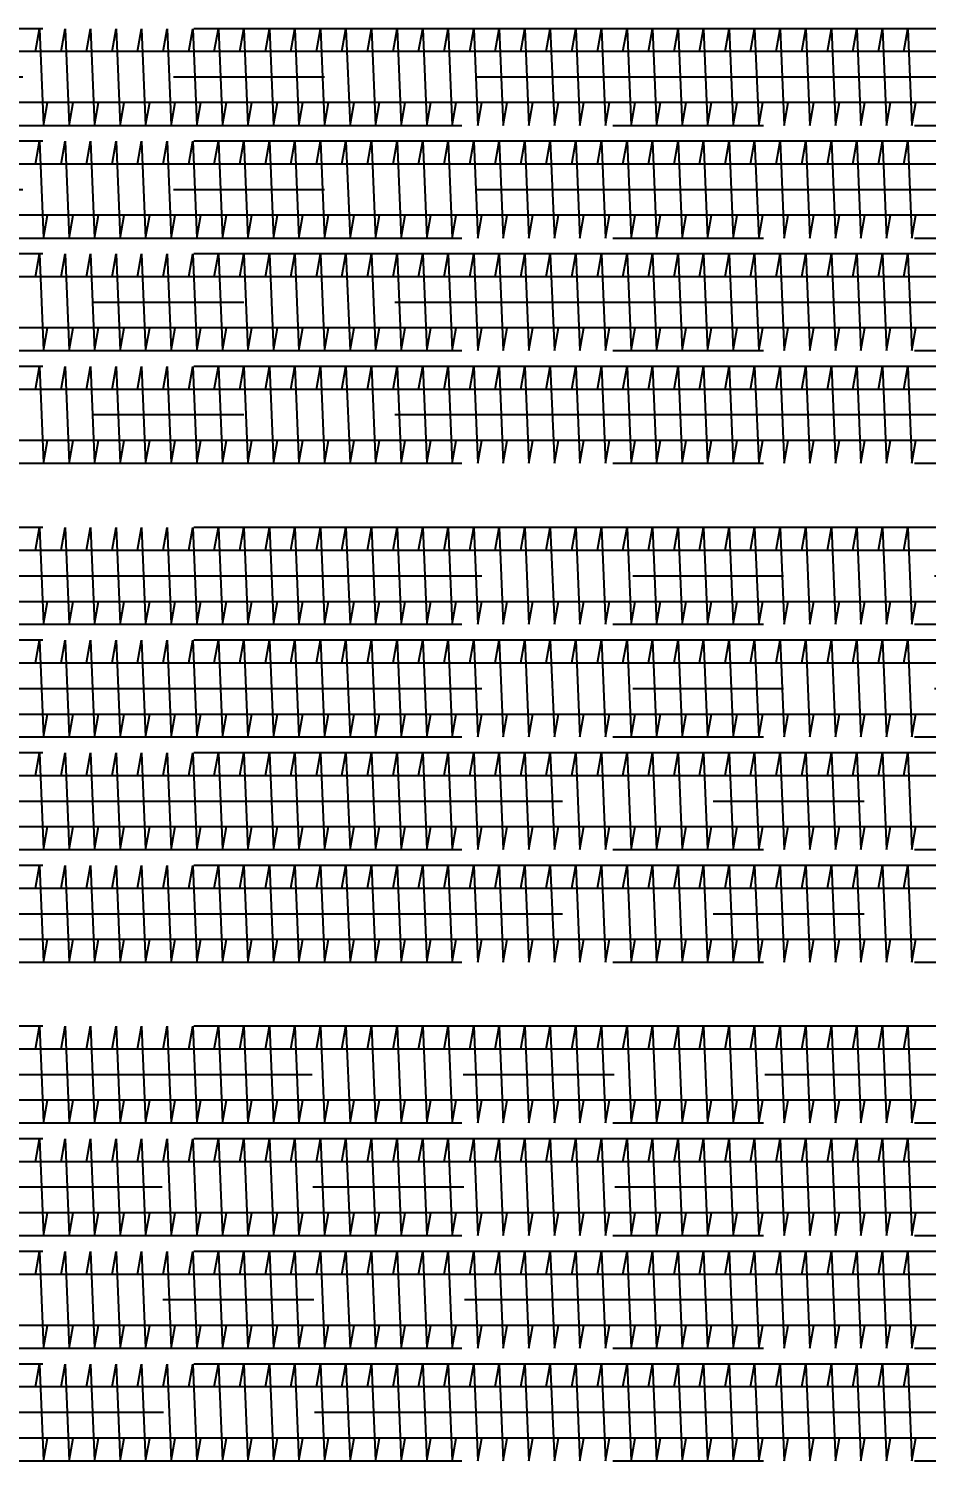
# Model space of a CAD drawing. Extents: x -4179 to 25200, y 0 to 17850.
# Drawn here: x 5913 to 6583, y 13339 to 14411 of the extents above; entities that cross this region are included whole.
import ezdxf

# ---------------------------------------------------------------- set-up
doc = ezdxf.new("R2010")
doc.units = 0
doc.header["$LTSCALE"] = 450
doc.header["$MEASUREMENT"] = 0
doc.linetypes.add('CENTER', pattern=[2, 1.25, -0.25, 0.25, -0.25])
doc.linetypes.add('PHANTOM', pattern=[2.5, 1.25, -0.25, 0.25, -0.25, 0.25, -0.25])
for name, color, linetype in [('CEN', 1, 'CENTER'), ('DIM', 1, 'Continuous'), ('HID1', 8, 'PHANTOM')]:
    doc.layers.add(name, color=color, linetype=linetype)
doc.styles.add('SIMP25', font='romans.shx', dxfattribs={"width": 0.8, "height": 75})
doc.dimstyles.get("Standard").update_dxf_attribs({"dimscale": 500.1, "dimtxt": 75, "dimasz": 0.18, "dimexe": 0.18, "dimexo": 0.0625, "dimgap": 0.075, "dimtad": 1, "dimdec": 0, "dimrnd": 0.5, "dimzin": 0, "dimdsep": 46, "dimtxsty": 'SIMP25', "dimcen": 0.09, "dimadec": 0, "dimazin": 0, "dimtfac": 1, "dimtdec": 0, "dimtmove": 1, "dimatfit": 3, "dimfxl": 1, "dimtolj": 1, "dimtzin": 0, "dimarcsym": 0})

# ---------------------------------------------------------------- blocks, each defined once
blk = doc.blocks.new('*D10')
at = {"layer": 'Defpoints', "color": 0, "transparency": 16777216}
for p in [(2298.8, 13378.9), (11098.8, 13342.9), (2298.8, 11923.9)]:
    blk.add_point(p, dxfattribs=at)
at = {"layer": 'DIM', "color": 0, "lineweight": -2, "transparency": 16777216}
for p, q in [((2298.8, 13347.7), (2298.8, 11833.9)), ((11098.8, 13311.6), (11098.8, 11833.9)), ((11008.8, 11923.9), (2388.8, 11923.9))]:
    blk.add_line(p, q, dxfattribs=at)
at = {"layer": 'DIM', "color": 0, "transparency": 16777216}
for points in [[(2388.8, 11938.9), (2388.8, 11908.9), (2298.8, 11923.9)], [(11008.8, 11938.9), (11008.8, 11908.9), (11098.8, 11923.9)]]:
    blk.add_solid(points, dxfattribs=at)
at = {"layer": 'DIM', "color": 0, "transparency": 16777216, "insert": (6698.8, 12018.6), "char_height": 75, "attachment_point": 5, "style": 'SIMP25'}
blk.add_mtext('\\A1;8800 (FINNED LENGTH)', dxfattribs=at)
blk = doc.blocks.new('*D11')
at = {"layer": 'Defpoints', "color": 0, "transparency": 16777216}
for p in [(2088.8, 13606.9), (11248.8, 13115.4), (2088.8, 11698.9)]:
    blk.add_point(p, dxfattribs=at)
at = {"layer": 'DIM', "color": 0, "lineweight": -2, "transparency": 16777216}
for p, q in [((2088.8, 13575.7), (2088.8, 11608.9)), ((11248.8, 13084.2), (11248.8, 11608.9)), ((11158.8, 11698.9), (2178.8, 11698.9))]:
    blk.add_line(p, q, dxfattribs=at)
at = {"layer": 'DIM', "color": 0, "transparency": 16777216}
for points in [[(2178.8, 11713.9), (2178.8, 11683.9), (2088.8, 11698.9)], [(11158.8, 11713.9), (11158.8, 11683.9), (11248.8, 11698.9)]]:
    blk.add_solid(points, dxfattribs=at)
at = {"layer": 'DIM', "color": 0, "transparency": 16777216, "insert": (6668.8, 11773.9), "char_height": 75, "attachment_point": 5, "style": 'SIMP25'}
blk.add_mtext('\\A1;9160', dxfattribs=at)

msp = doc.modelspace()

# ---------------------------------------------------------------- linework, layer by layer
for p, q in [((11524.8, 13650), (2148.8, 13650)), ((11524.8, 13611.9), (2148.8, 13611.9)), ((11412.8, 13566), (2148.8, 13566)), ((11412.8, 13527.9), (2148.8, 13527.9)), ((11300.8, 13482), (2088.8, 13482)), ((11300.8, 13443.9), (2088.8, 13443.9)), ((11188.8, 13398), (2088.8, 13398)), ((11188.8, 13359.9), (2088.8, 13359.9))]:
    msp.add_line(p, q)
for points in [[(2148.8, 13650, -0.41395), (2107.9, 13690.9, -0.41395), (2148.8, 13731.9), (11308.8, 13731.9, 0.414), (11387.9, 13810.9), (11387.9, 14314.9, 0.414), (11308.8, 14394), (2148.8, 14394)], [(2148.8, 13611.9, -0.414026), (2069.8, 13690.9, -0.414026), (2148.8, 13770), (11308.8, 13770, 0.414), (11349.8, 13810.9), (11349.8, 14314.9, 0.414), (11308.8, 14355.9), (2148.8, 14355.9)], [(2148.8, 13566, -0.414), (2107.9, 13606.9), (2107.9, 13774.9, -0.414), (2148.8, 13815.9), (11308.8, 13815.9, 0.414), (11387.9, 13894.9), (11387.9, 14230.9, 0.414), (11308.8, 14310), (2148.8, 14310)], [(2148.8, 13527.9, -0.414), (2069.8, 13606.9), (2069.8, 13774.9, -0.414), (2148.8, 13854), (11308.8, 13854, 0.414), (11349.8, 13894.9), (11349.8, 14230.9, 0.414), (11308.8, 14271.9), (2148.8, 14271.9)], [(2088.8, 13482, -0.414), (2047.9, 13522.9), (2047.9, 13858.9, -0.414), (2088.8, 13899.9), (11248.8, 13899.9, 0.414), (11327.9, 13978.9), (11327.9, 14146.9, 0.414), (11248.8, 14226), (2088.8, 14226)], [(2088.8, 13443.9, -0.414), (2009.8, 13522.9), (2009.8, 13858.9, -0.414), (2088.8, 13938), (11248.8, 13938, 0.414), (11289.8, 13978.9), (11289.8, 14146.9, 0.414), (11248.8, 14187.9), (2088.8, 14187.9)], [(2088.8, 13398, -0.414), (2047.9, 13438.9), (2047.9, 13942.9, -0.414), (2088.8, 13983.9), (11248.8, 13983.9, 0.414026), (11327.9, 14062.9, 0.414026), (11248.8, 14142), (2088.8, 14142)], [(2088.8, 13359.9, -0.414), (2009.8, 13438.9), (2009.8, 13942.9, -0.414), (2088.8, 14022), (11248.8, 14022, 0.41395), (11289.8, 14062.9, 0.41395), (11248.8, 14103.9), (2088.8, 14103.9)]]:
    msp.add_lwpolyline(points, format="xyb")
at = {"layer": 'CEN'}
for p, q in [((11524.8, 13630.9), (2148.8, 13630.9)), ((11412.8, 13546.9), (2148.8, 13546.9)), ((11300.8, 13462.9), (2088.8, 13462.9)), ((11188.8, 13378.9), (2088.8, 13378.9))]:
    msp.add_line(p, q, dxfattribs=at)
for points in [[(5918.3, 14394), (5921.3, 14411), (5924.3, 14338.9), (5927.3, 14355.9)], [(5937.4, 14394), (5940.4, 14411), (5943.4, 14338.9), (5946.4, 14355.9)], [(5956.4, 14394), (5959.4, 14411), (5962.4, 14338.9), (5965.4, 14355.9)], [(5975.5, 14394), (5978.5, 14411), (5981.5, 14338.9), (5984.5, 14355.9)], [(5994.5, 14394), (5997.5, 14411), (6000.5, 14338.9), (6003.5, 14355.9)], [(6013.6, 14394), (6016.6, 14411), (6019.6, 14338.9), (6022.6, 14355.9)], [(6032.6, 14394), (6035.6, 14411), (6038.6, 14338.9), (6041.6, 14355.9)], [(6051.7, 14394), (6054.7, 14411), (6057.7, 14338.9), (6060.7, 14355.9)], [(6070.7, 14394), (6073.7, 14411), (6076.7, 14338.9), (6079.7, 14355.9)], [(6089.8, 14394), (6092.8, 14411), (6095.8, 14338.9), (6098.8, 14355.9)], [(6108.8, 14394), (6111.8, 14411), (6114.8, 14338.9), (6117.8, 14355.9)], [(6127.9, 14394), (6130.9, 14411), (6133.9, 14338.9), (6136.9, 14355.9)], [(6146.9, 14394), (6149.9, 14411), (6152.9, 14338.9), (6155.9, 14355.9)], [(6166, 14394), (6169, 14411), (6172, 14338.9), (6175, 14355.9)], [(6185, 14394), (6188, 14411), (6191, 14338.9), (6194, 14355.9)], [(6204.1, 14394), (6207.1, 14411), (6210.1, 14338.9), (6213.1, 14355.9)], [(6223.1, 14394), (6226.1, 14411), (6229.1, 14338.9), (6232.1, 14355.9)], [(6242.2, 14394), (6245.2, 14411), (6248.2, 14338.9), (6251.2, 14355.9)], [(6261.2, 14394), (6264.2, 14411), (6267.2, 14338.9), (6270.2, 14355.9)], [(6280.3, 14394), (6283.3, 14411), (6286.3, 14338.9), (6289.3, 14355.9)], [(6299.3, 14394), (6302.3, 14411), (6305.3, 14338.9), (6308.3, 14355.9)], [(6318.4, 14394), (6321.4, 14411), (6324.4, 14338.9), (6327.4, 14355.9)], [(6337.4, 14394), (6340.4, 14411), (6343.4, 14338.9), (6346.4, 14355.9)], [(6356.5, 14394), (6359.5, 14411), (6362.5, 14338.9), (6365.5, 14355.9)], [(6375.5, 14394), (6378.5, 14411), (6381.5, 14338.9), (6384.5, 14355.9)], [(6394.6, 14394), (6397.6, 14411), (6400.6, 14338.9), (6403.6, 14355.9)], [(6413.6, 14394), (6416.6, 14411), (6419.6, 14338.9), (6422.6, 14355.9)], [(6432.7, 14394), (6435.7, 14411), (6438.7, 14338.9), (6441.7, 14355.9)], [(6451.7, 14394), (6454.7, 14411), (6457.7, 14338.9), (6460.7, 14355.9)], [(6470.8, 14394), (6473.8, 14411), (6476.8, 14338.9), (6479.8, 14355.9)], [(6489.8, 14394), (6492.8, 14411), (6495.8, 14338.9), (6498.8, 14355.9)], [(6508.9, 14394), (6511.9, 14411), (6514.9, 14338.9), (6517.9, 14355.9)], [(6527.9, 14394), (6530.9, 14411), (6533.9, 14338.9), (6536.9, 14355.9)], [(6547, 14394), (6550, 14411), (6553, 14338.9), (6556, 14355.9)], [(6566, 14394), (6569, 14411), (6572, 14338.9), (6575, 14355.9)], [(5918.3, 14310), (5921.3, 14327), (5924.3, 14254.9), (5927.3, 14271.9)], [(5937.4, 14310), (5940.4, 14327), (5943.4, 14254.9), (5946.4, 14271.9)], [(5956.4, 14310), (5959.4, 14327), (5962.4, 14254.9), (5965.4, 14271.9)], [(5975.5, 14310), (5978.5, 14327), (5981.5, 14254.9), (5984.5, 14271.9)], [(5994.5, 14310), (5997.5, 14327), (6000.5, 14254.9), (6003.5, 14271.9)], [(6013.6, 14310), (6016.6, 14327), (6019.6, 14254.9), (6022.6, 14271.9)], [(6032.6, 14310), (6035.6, 14327), (6038.6, 14254.9), (6041.6, 14271.9)], [(6051.7, 14310), (6054.7, 14327), (6057.7, 14254.9), (6060.7, 14271.9)], [(6070.7, 14310), (6073.7, 14327), (6076.7, 14254.9), (6079.7, 14271.9)], [(6089.8, 14310), (6092.8, 14327), (6095.8, 14254.9), (6098.8, 14271.9)], [(6108.8, 14310), (6111.8, 14327), (6114.8, 14254.9), (6117.8, 14271.9)], [(6127.9, 14310), (6130.9, 14327), (6133.9, 14254.9), (6136.9, 14271.9)], [(6146.9, 14310), (6149.9, 14327), (6152.9, 14254.9), (6155.9, 14271.9)], [(6166, 14310), (6169, 14327), (6172, 14254.9), (6175, 14271.9)], [(6185, 14310), (6188, 14327), (6191, 14254.9), (6194, 14271.9)], [(6204.1, 14310), (6207.1, 14327), (6210.1, 14254.9), (6213.1, 14271.9)], [(6223.1, 14310), (6226.1, 14327), (6229.1, 14254.9), (6232.1, 14271.9)], [(6242.2, 14310), (6245.2, 14327), (6248.2, 14254.9), (6251.2, 14271.9)], [(6261.2, 14310), (6264.2, 14327), (6267.2, 14254.9), (6270.2, 14271.9)], [(6280.3, 14310), (6283.3, 14327), (6286.3, 14254.9), (6289.3, 14271.9)], [(6299.3, 14310), (6302.3, 14327), (6305.3, 14254.9), (6308.3, 14271.9)], [(6318.4, 14310), (6321.4, 14327), (6324.4, 14254.9), (6327.4, 14271.9)], [(6337.4, 14310), (6340.4, 14327), (6343.4, 14254.9), (6346.4, 14271.9)], [(6356.5, 14310), (6359.5, 14327), (6362.5, 14254.9), (6365.5, 14271.9)], [(6375.5, 14310), (6378.5, 14327), (6381.5, 14254.9), (6384.5, 14271.9)], [(6394.6, 14310), (6397.6, 14327), (6400.6, 14254.9), (6403.6, 14271.9)], [(6413.6, 14310), (6416.6, 14327), (6419.6, 14254.9), (6422.6, 14271.9)], [(6432.7, 14310), (6435.7, 14327), (6438.7, 14254.9), (6441.7, 14271.9)], [(6451.7, 14310), (6454.7, 14327), (6457.7, 14254.9), (6460.7, 14271.9)], [(6470.8, 14310), (6473.8, 14327), (6476.8, 14254.9), (6479.8, 14271.9)], [(6489.8, 14310), (6492.8, 14327), (6495.8, 14254.9), (6498.8, 14271.9)], [(6508.9, 14310), (6511.9, 14327), (6514.9, 14254.9), (6517.9, 14271.9)], [(6527.9, 14310), (6530.9, 14327), (6533.9, 14254.9), (6536.9, 14271.9)], [(6547, 14310), (6550, 14327), (6553, 14254.9), (6556, 14271.9)], [(6566, 14310), (6569, 14327), (6572, 14254.9), (6575, 14271.9)], [(5918.3, 14226), (5921.3, 14243), (5924.3, 14170.9), (5927.3, 14187.9)], [(5937.4, 14226), (5940.4, 14243), (5943.4, 14170.9), (5946.4, 14187.9)], [(5956.4, 14226), (5959.4, 14243), (5962.4, 14170.9), (5965.4, 14187.9)], [(5975.5, 14226), (5978.5, 14243), (5981.5, 14170.9), (5984.5, 14187.9)], [(5994.5, 14226), (5997.5, 14243), (6000.5, 14170.9), (6003.5, 14187.9)], [(6013.6, 14226), (6016.6, 14243), (6019.6, 14170.9), (6022.6, 14187.9)], [(6032.6, 14226), (6035.6, 14243), (6038.6, 14170.9), (6041.6, 14187.9)], [(6051.7, 14226), (6054.7, 14243), (6057.7, 14170.9), (6060.7, 14187.9)], [(6070.7, 14226), (6073.7, 14243), (6076.7, 14170.9), (6079.7, 14187.9)], [(6089.8, 14226), (6092.8, 14243), (6095.8, 14170.9), (6098.8, 14187.9)], [(6108.8, 14226), (6111.8, 14243), (6114.8, 14170.9), (6117.8, 14187.9)], [(6127.9, 14226), (6130.9, 14243), (6133.9, 14170.9), (6136.9, 14187.9)], [(6146.9, 14226), (6149.9, 14243), (6152.9, 14170.9), (6155.9, 14187.9)], [(6166, 14226), (6169, 14243), (6172, 14170.9), (6175, 14187.9)], [(6185, 14226), (6188, 14243), (6191, 14170.9), (6194, 14187.9)], [(6204.1, 14226), (6207.1, 14243), (6210.1, 14170.9), (6213.1, 14187.9)], [(6223.1, 14226), (6226.1, 14243), (6229.1, 14170.9), (6232.1, 14187.9)], [(6242.2, 14226), (6245.2, 14243), (6248.2, 14170.9), (6251.2, 14187.9)], [(6261.2, 14226), (6264.2, 14243), (6267.2, 14170.9), (6270.2, 14187.9)], [(6280.3, 14226), (6283.3, 14243), (6286.3, 14170.9), (6289.3, 14187.9)], [(6299.3, 14226), (6302.3, 14243), (6305.3, 14170.9), (6308.3, 14187.9)], [(6318.4, 14226), (6321.4, 14243), (6324.4, 14170.9), (6327.4, 14187.9)], [(6337.4, 14226), (6340.4, 14243), (6343.4, 14170.9), (6346.4, 14187.9)], [(6356.5, 14226), (6359.5, 14243), (6362.5, 14170.9), (6365.5, 14187.9)], [(6375.5, 14226), (6378.5, 14243), (6381.5, 14170.9), (6384.5, 14187.9)], [(6394.6, 14226), (6397.6, 14243), (6400.6, 14170.9), (6403.6, 14187.9)], [(6413.6, 14226), (6416.6, 14243), (6419.6, 14170.9), (6422.6, 14187.9)], [(6432.7, 14226), (6435.7, 14243), (6438.7, 14170.9), (6441.7, 14187.9)], [(6451.7, 14226), (6454.7, 14243), (6457.7, 14170.9), (6460.7, 14187.9)], [(6470.8, 14226), (6473.8, 14243), (6476.8, 14170.9), (6479.8, 14187.9)], [(6489.8, 14226), (6492.8, 14243), (6495.8, 14170.9), (6498.8, 14187.9)], [(6508.9, 14226), (6511.9, 14243), (6514.9, 14170.9), (6517.9, 14187.9)], [(6527.9, 14226), (6530.9, 14243), (6533.9, 14170.9), (6536.9, 14187.9)], [(6547, 14226), (6550, 14243), (6553, 14170.9), (6556, 14187.9)], [(6566, 14226), (6569, 14243), (6572, 14170.9), (6575, 14187.9)], [(5918.3, 14142), (5921.3, 14159), (5924.3, 14086.9), (5927.3, 14103.9)], [(5937.4, 14142), (5940.4, 14159), (5943.4, 14086.9), (5946.4, 14103.9)], [(5956.4, 14142), (5959.4, 14159), (5962.4, 14086.9), (5965.4, 14103.9)], [(5975.5, 14142), (5978.5, 14159), (5981.5, 14086.9), (5984.5, 14103.9)], [(5994.5, 14142), (5997.5, 14159), (6000.5, 14086.9), (6003.5, 14103.9)], [(6013.6, 14142), (6016.6, 14159), (6019.6, 14086.9), (6022.6, 14103.9)], [(6032.6, 14142), (6035.6, 14159), (6038.6, 14086.9), (6041.6, 14103.9)], [(6051.7, 14142), (6054.7, 14159), (6057.7, 14086.9), (6060.7, 14103.9)], [(6070.7, 14142), (6073.7, 14159), (6076.7, 14086.9), (6079.7, 14103.9)], [(6089.8, 14142), (6092.8, 14159), (6095.8, 14086.9), (6098.8, 14103.9)], [(6108.8, 14142), (6111.8, 14159), (6114.8, 14086.9), (6117.8, 14103.9)], [(6127.9, 14142), (6130.9, 14159), (6133.9, 14086.9), (6136.9, 14103.9)], [(6146.9, 14142), (6149.9, 14159), (6152.9, 14086.9), (6155.9, 14103.9)], [(6166, 14142), (6169, 14159), (6172, 14086.9), (6175, 14103.9)], [(6185, 14142), (6188, 14159), (6191, 14086.9), (6194, 14103.9)], [(6204.1, 14142), (6207.1, 14159), (6210.1, 14086.9), (6213.1, 14103.9)], [(6223.1, 14142), (6226.1, 14159), (6229.1, 14086.9), (6232.1, 14103.9)], [(6242.2, 14142), (6245.2, 14159), (6248.2, 14086.9), (6251.2, 14103.9)], [(6261.2, 14142), (6264.2, 14159), (6267.2, 14086.9), (6270.2, 14103.9)], [(6280.3, 14142), (6283.3, 14159), (6286.3, 14086.9), (6289.3, 14103.9)], [(6299.3, 14142), (6302.3, 14159), (6305.3, 14086.9), (6308.3, 14103.9)], [(6318.4, 14142), (6321.4, 14159), (6324.4, 14086.9), (6327.4, 14103.9)], [(6337.4, 14142), (6340.4, 14159), (6343.4, 14086.9), (6346.4, 14103.9)], [(6356.5, 14142), (6359.5, 14159), (6362.5, 14086.9), (6365.5, 14103.9)], [(6375.5, 14142), (6378.5, 14159), (6381.5, 14086.9), (6384.5, 14103.9)], [(6394.6, 14142), (6397.6, 14159), (6400.6, 14086.9), (6403.6, 14103.9)], [(6413.6, 14142), (6416.6, 14159), (6419.6, 14086.9), (6422.6, 14103.9)], [(6432.7, 14142), (6435.7, 14159), (6438.7, 14086.9), (6441.7, 14103.9)], [(6451.7, 14142), (6454.7, 14159), (6457.7, 14086.9), (6460.7, 14103.9)], [(6470.8, 14142), (6473.8, 14159), (6476.8, 14086.9), (6479.8, 14103.9)], [(6489.8, 14142), (6492.8, 14159), (6495.8, 14086.9), (6498.8, 14103.9)], [(6508.9, 14142), (6511.9, 14159), (6514.9, 14086.9), (6517.9, 14103.9)], [(6527.9, 14142), (6530.9, 14159), (6533.9, 14086.9), (6536.9, 14103.9)], [(6547, 14142), (6550, 14159), (6553, 14086.9), (6556, 14103.9)], [(6566, 14142), (6569, 14159), (6572, 14086.9), (6575, 14103.9)], [(5918.3, 14022), (5921.3, 14039), (5924.3, 13966.9), (5927.3, 13983.9)], [(5937.4, 14022), (5940.4, 14039), (5943.4, 13966.9), (5946.4, 13983.9)], [(5956.4, 14022), (5959.4, 14039), (5962.4, 13966.9), (5965.4, 13983.9)], [(5975.5, 14022), (5978.5, 14039), (5981.5, 13966.9), (5984.5, 13983.9)], [(5994.5, 14022), (5997.5, 14039), (6000.5, 13966.9), (6003.5, 13983.9)], [(6013.6, 14022), (6016.6, 14039), (6019.6, 13966.9), (6022.6, 13983.9)], [(6032.6, 14022), (6035.6, 14039), (6038.6, 13966.9), (6041.6, 13983.9)], [(6051.7, 14022), (6054.7, 14039), (6057.7, 13966.9), (6060.7, 13983.9)], [(6070.7, 14022), (6073.7, 14039), (6076.7, 13966.9), (6079.7, 13983.9)], [(6089.8, 14022), (6092.8, 14039), (6095.8, 13966.9), (6098.8, 13983.9)], [(6108.8, 14022), (6111.8, 14039), (6114.8, 13966.9), (6117.8, 13983.9)], [(6127.9, 14022), (6130.9, 14039), (6133.9, 13966.9), (6136.9, 13983.9)], [(6146.9, 14022), (6149.9, 14039), (6152.9, 13966.9), (6155.9, 13983.9)], [(6166, 14022), (6169, 14039), (6172, 13966.9), (6175, 13983.9)], [(6185, 14022), (6188, 14039), (6191, 13966.9), (6194, 13983.9)], [(6204.1, 14022), (6207.1, 14039), (6210.1, 13966.9), (6213.1, 13983.9)], [(6223.1, 14022), (6226.1, 14039), (6229.1, 13966.9), (6232.1, 13983.9)], [(6242.2, 14022), (6245.2, 14039), (6248.2, 13966.9), (6251.2, 13983.9)], [(6261.2, 14022), (6264.2, 14039), (6267.2, 13966.9), (6270.2, 13983.9)], [(6280.3, 14022), (6283.3, 14039), (6286.3, 13966.9), (6289.3, 13983.9)], [(6299.3, 14022), (6302.3, 14039), (6305.3, 13966.9), (6308.3, 13983.9)], [(6318.4, 14022), (6321.4, 14039), (6324.4, 13966.9), (6327.4, 13983.9)], [(6337.4, 14022), (6340.4, 14039), (6343.4, 13966.9), (6346.4, 13983.9)], [(6356.5, 14022), (6359.5, 14039), (6362.5, 13966.9), (6365.5, 13983.9)], [(6375.5, 14022), (6378.5, 14039), (6381.5, 13966.9), (6384.5, 13983.9)], [(6394.6, 14022), (6397.6, 14039), (6400.6, 13966.9), (6403.6, 13983.9)], [(6413.6, 14022), (6416.6, 14039), (6419.6, 13966.9), (6422.6, 13983.9)], [(6432.7, 14022), (6435.7, 14039), (6438.7, 13966.9), (6441.7, 13983.9)], [(6451.7, 14022), (6454.7, 14039), (6457.7, 13966.9), (6460.7, 13983.9)], [(6470.8, 14022), (6473.8, 14039), (6476.8, 13966.9), (6479.8, 13983.9)], [(6489.8, 14022), (6492.8, 14039), (6495.8, 13966.9), (6498.8, 13983.9)], [(6508.9, 14022), (6511.9, 14039), (6514.9, 13966.9), (6517.9, 13983.9)], [(6527.9, 14022), (6530.9, 14039), (6533.9, 13966.9), (6536.9, 13983.9)], [(6547, 14022), (6550, 14039), (6553, 13966.9), (6556, 13983.9)], [(6566, 14022), (6569, 14039), (6572, 13966.9), (6575, 13983.9)], [(5918.3, 13938), (5921.3, 13955), (5924.3, 13882.9), (5927.3, 13899.9)], [(5937.4, 13938), (5940.4, 13955), (5943.4, 13882.9), (5946.4, 13899.9)], [(5956.4, 13938), (5959.4, 13955), (5962.4, 13882.9), (5965.4, 13899.9)], [(5975.5, 13938), (5978.5, 13955), (5981.5, 13882.9), (5984.5, 13899.9)], [(5994.5, 13938), (5997.5, 13955), (6000.5, 13882.9), (6003.5, 13899.9)], [(6013.6, 13938), (6016.6, 13955), (6019.6, 13882.9), (6022.6, 13899.9)], [(6032.6, 13938), (6035.6, 13955), (6038.6, 13882.9), (6041.6, 13899.9)], [(6051.7, 13938), (6054.7, 13955), (6057.7, 13882.9), (6060.7, 13899.9)], [(6070.7, 13938), (6073.7, 13955), (6076.7, 13882.9), (6079.7, 13899.9)], [(6089.8, 13938), (6092.8, 13955), (6095.8, 13882.9), (6098.8, 13899.9)], [(6108.8, 13938), (6111.8, 13955), (6114.8, 13882.9), (6117.8, 13899.9)], [(6127.9, 13938), (6130.9, 13955), (6133.9, 13882.9), (6136.9, 13899.9)], [(6146.9, 13938), (6149.9, 13955), (6152.9, 13882.9), (6155.9, 13899.9)], [(6166, 13938), (6169, 13955), (6172, 13882.9), (6175, 13899.9)], [(6185, 13938), (6188, 13955), (6191, 13882.9), (6194, 13899.9)], [(6204.1, 13938), (6207.1, 13955), (6210.1, 13882.9), (6213.1, 13899.9)], [(6223.1, 13938), (6226.1, 13955), (6229.1, 13882.9), (6232.1, 13899.9)], [(6242.2, 13938), (6245.2, 13955), (6248.2, 13882.9), (6251.2, 13899.9)], [(6261.2, 13938), (6264.2, 13955), (6267.2, 13882.9), (6270.2, 13899.9)], [(6280.3, 13938), (6283.3, 13955), (6286.3, 13882.9), (6289.3, 13899.9)], [(6299.3, 13938), (6302.3, 13955), (6305.3, 13882.9), (6308.3, 13899.9)], [(6318.4, 13938), (6321.4, 13955), (6324.4, 13882.9), (6327.4, 13899.9)], [(6337.4, 13938), (6340.4, 13955), (6343.4, 13882.9), (6346.4, 13899.9)], [(6356.5, 13938), (6359.5, 13955), (6362.5, 13882.9), (6365.5, 13899.9)], [(6375.5, 13938), (6378.5, 13955), (6381.5, 13882.9), (6384.5, 13899.9)], [(6394.6, 13938), (6397.6, 13955), (6400.6, 13882.9), (6403.6, 13899.9)], [(6413.6, 13938), (6416.6, 13955), (6419.6, 13882.9), (6422.6, 13899.9)], [(6432.7, 13938), (6435.7, 13955), (6438.7, 13882.9), (6441.7, 13899.9)], [(6451.7, 13938), (6454.7, 13955), (6457.7, 13882.9), (6460.7, 13899.9)], [(6470.8, 13938), (6473.8, 13955), (6476.8, 13882.9), (6479.8, 13899.9)], [(6489.8, 13938), (6492.8, 13955), (6495.8, 13882.9), (6498.8, 13899.9)], [(6508.9, 13938), (6511.9, 13955), (6514.9, 13882.9), (6517.9, 13899.9)], [(6527.9, 13938), (6530.9, 13955), (6533.9, 13882.9), (6536.9, 13899.9)], [(6547, 13938), (6550, 13955), (6553, 13882.9), (6556, 13899.9)], [(6566, 13938), (6569, 13955), (6572, 13882.9), (6575, 13899.9)], [(5918.3, 13854), (5921.3, 13871), (5924.3, 13798.9), (5927.3, 13815.9)], [(5937.4, 13854), (5940.4, 13871), (5943.4, 13798.9), (5946.4, 13815.9)], [(5956.4, 13854), (5959.4, 13871), (5962.4, 13798.9), (5965.4, 13815.9)], [(5975.5, 13854), (5978.5, 13871), (5981.5, 13798.9), (5984.5, 13815.9)], [(5994.5, 13854), (5997.5, 13871), (6000.5, 13798.9), (6003.5, 13815.9)], [(6013.6, 13854), (6016.6, 13871), (6019.6, 13798.9), (6022.6, 13815.9)], [(6032.6, 13854), (6035.6, 13871), (6038.6, 13798.9), (6041.6, 13815.9)], [(6051.7, 13854), (6054.7, 13871), (6057.7, 13798.9), (6060.7, 13815.9)], [(6070.7, 13854), (6073.7, 13871), (6076.7, 13798.9), (6079.7, 13815.9)], [(6089.8, 13854), (6092.8, 13871), (6095.8, 13798.9), (6098.8, 13815.9)], [(6108.8, 13854), (6111.8, 13871), (6114.8, 13798.9), (6117.8, 13815.9)], [(6127.9, 13854), (6130.9, 13871), (6133.9, 13798.9), (6136.9, 13815.9)], [(6146.9, 13854), (6149.9, 13871), (6152.9, 13798.9), (6155.9, 13815.9)], [(6166, 13854), (6169, 13871), (6172, 13798.9), (6175, 13815.9)], [(6185, 13854), (6188, 13871), (6191, 13798.9), (6194, 13815.9)], [(6204.1, 13854), (6207.1, 13871), (6210.1, 13798.9), (6213.1, 13815.9)], [(6223.1, 13854), (6226.1, 13871), (6229.1, 13798.9), (6232.1, 13815.9)], [(6242.2, 13854), (6245.2, 13871), (6248.2, 13798.9), (6251.2, 13815.9)], [(6261.2, 13854), (6264.2, 13871), (6267.2, 13798.9), (6270.2, 13815.9)], [(6280.3, 13854), (6283.3, 13871), (6286.3, 13798.9), (6289.3, 13815.9)], [(6299.3, 13854), (6302.3, 13871), (6305.3, 13798.9), (6308.3, 13815.9)], [(6318.4, 13854), (6321.4, 13871), (6324.4, 13798.9), (6327.4, 13815.9)], [(6337.4, 13854), (6340.4, 13871), (6343.4, 13798.9), (6346.4, 13815.9)], [(6356.5, 13854), (6359.5, 13871), (6362.5, 13798.9), (6365.5, 13815.9)], [(6375.5, 13854), (6378.5, 13871), (6381.5, 13798.9), (6384.5, 13815.9)], [(6394.6, 13854), (6397.6, 13871), (6400.6, 13798.9), (6403.6, 13815.9)], [(6413.6, 13854), (6416.6, 13871), (6419.6, 13798.9), (6422.6, 13815.9)], [(6432.7, 13854), (6435.7, 13871), (6438.7, 13798.9), (6441.7, 13815.9)], [(6451.7, 13854), (6454.7, 13871), (6457.7, 13798.9), (6460.7, 13815.9)], [(6470.8, 13854), (6473.8, 13871), (6476.8, 13798.9), (6479.8, 13815.9)], [(6489.8, 13854), (6492.8, 13871), (6495.8, 13798.9), (6498.8, 13815.9)], [(6508.9, 13854), (6511.9, 13871), (6514.9, 13798.9), (6517.9, 13815.9)], [(6527.9, 13854), (6530.9, 13871), (6533.9, 13798.9), (6536.9, 13815.9)], [(6547, 13854), (6550, 13871), (6553, 13798.9), (6556, 13815.9)], [(6566, 13854), (6569, 13871), (6572, 13798.9), (6575, 13815.9)], [(5918.3, 13770), (5921.3, 13787), (5924.3, 13714.9), (5927.3, 13731.9)], [(5937.4, 13770), (5940.4, 13787), (5943.4, 13714.9), (5946.4, 13731.9)], [(5956.4, 13770), (5959.4, 13787), (5962.4, 13714.9), (5965.4, 13731.9)], [(5975.5, 13770), (5978.5, 13787), (5981.5, 13714.9), (5984.5, 13731.9)], [(5994.5, 13770), (5997.5, 13787), (6000.5, 13714.9), (6003.5, 13731.9)], [(6013.6, 13770), (6016.6, 13787), (6019.6, 13714.9), (6022.6, 13731.9)], [(6032.6, 13770), (6035.6, 13787), (6038.6, 13714.9), (6041.6, 13731.9)], [(6051.7, 13770), (6054.7, 13787), (6057.7, 13714.9), (6060.7, 13731.9)], [(6070.7, 13770), (6073.7, 13787), (6076.7, 13714.9), (6079.7, 13731.9)], [(6089.8, 13770), (6092.8, 13787), (6095.8, 13714.9), (6098.8, 13731.9)], [(6108.8, 13770), (6111.8, 13787), (6114.8, 13714.9), (6117.8, 13731.9)], [(6127.9, 13770), (6130.9, 13787), (6133.9, 13714.9), (6136.9, 13731.9)], [(6146.9, 13770), (6149.9, 13787), (6152.9, 13714.9), (6155.9, 13731.9)], [(6166, 13770), (6169, 13787), (6172, 13714.9), (6175, 13731.9)], [(6185, 13770), (6188, 13787), (6191, 13714.9), (6194, 13731.9)], [(6204.1, 13770), (6207.1, 13787), (6210.1, 13714.9), (6213.1, 13731.9)], [(6223.1, 13770), (6226.1, 13787), (6229.1, 13714.9), (6232.1, 13731.9)], [(6242.2, 13770), (6245.2, 13787), (6248.2, 13714.9), (6251.2, 13731.9)], [(6261.2, 13770), (6264.2, 13787), (6267.2, 13714.9), (6270.2, 13731.9)], [(6280.3, 13770), (6283.3, 13787), (6286.3, 13714.9), (6289.3, 13731.9)], [(6299.3, 13770), (6302.3, 13787), (6305.3, 13714.9), (6308.3, 13731.9)], [(6318.4, 13770), (6321.4, 13787), (6324.4, 13714.9), (6327.4, 13731.9)], [(6337.4, 13770), (6340.4, 13787), (6343.4, 13714.9), (6346.4, 13731.9)], [(6356.5, 13770), (6359.5, 13787), (6362.5, 13714.9), (6365.5, 13731.9)], [(6375.5, 13770), (6378.5, 13787), (6381.5, 13714.9), (6384.5, 13731.9)], [(6394.6, 13770), (6397.6, 13787), (6400.6, 13714.9), (6403.6, 13731.9)], [(6413.6, 13770), (6416.6, 13787), (6419.6, 13714.9), (6422.6, 13731.9)], [(6432.7, 13770), (6435.7, 13787), (6438.7, 13714.9), (6441.7, 13731.9)], [(6451.7, 13770), (6454.7, 13787), (6457.7, 13714.9), (6460.7, 13731.9)], [(6470.8, 13770), (6473.8, 13787), (6476.8, 13714.9), (6479.8, 13731.9)], [(6489.8, 13770), (6492.8, 13787), (6495.8, 13714.9), (6498.8, 13731.9)], [(6508.9, 13770), (6511.9, 13787), (6514.9, 13714.9), (6517.9, 13731.9)], [(6527.9, 13770), (6530.9, 13787), (6533.9, 13714.9), (6536.9, 13731.9)], [(6547, 13770), (6550, 13787), (6553, 13714.9), (6556, 13731.9)], [(6566, 13770), (6569, 13787), (6572, 13714.9), (6575, 13731.9)], [(5918.3, 13650), (5921.3, 13667), (5924.3, 13594.9), (5927.3, 13611.9)], [(5937.4, 13650), (5940.4, 13667), (5943.4, 13594.9), (5946.4, 13611.9)], [(5956.4, 13650), (5959.4, 13667), (5962.4, 13594.9), (5965.4, 13611.9)], [(5975.5, 13650), (5978.5, 13667), (5981.5, 13594.9), (5984.5, 13611.9)], [(5994.5, 13650), (5997.5, 13667), (6000.5, 13594.9), (6003.5, 13611.9)], [(6013.6, 13650), (6016.6, 13667), (6019.6, 13594.9), (6022.6, 13611.9)], [(6032.6, 13650), (6035.6, 13667), (6038.6, 13594.9), (6041.6, 13611.9)], [(6051.7, 13650), (6054.7, 13667), (6057.7, 13594.9), (6060.7, 13611.9)], [(6070.7, 13650), (6073.7, 13667), (6076.7, 13594.9), (6079.7, 13611.9)], [(6089.8, 13650), (6092.8, 13667), (6095.8, 13594.9), (6098.8, 13611.9)], [(6108.8, 13650), (6111.8, 13667), (6114.8, 13594.9), (6117.8, 13611.9)], [(6127.9, 13650), (6130.9, 13667), (6133.9, 13594.9), (6136.9, 13611.9)], [(6146.9, 13650), (6149.9, 13667), (6152.9, 13594.9), (6155.9, 13611.9)], [(6166, 13650), (6169, 13667), (6172, 13594.9), (6175, 13611.9)], [(6185, 13650), (6188, 13667), (6191, 13594.9), (6194, 13611.9)], [(6204.1, 13650), (6207.1, 13667), (6210.1, 13594.9), (6213.1, 13611.9)], [(6223.1, 13650), (6226.1, 13667), (6229.1, 13594.9), (6232.1, 13611.9)], [(6242.2, 13650), (6245.2, 13667), (6248.2, 13594.9), (6251.2, 13611.9)], [(6261.2, 13650), (6264.2, 13667), (6267.2, 13594.9), (6270.2, 13611.9)], [(6280.3, 13650), (6283.3, 13667), (6286.3, 13594.9), (6289.3, 13611.9)], [(6299.3, 13650), (6302.3, 13667), (6305.3, 13594.9), (6308.3, 13611.9)], [(6318.4, 13650), (6321.4, 13667), (6324.4, 13594.9), (6327.4, 13611.9)], [(6337.4, 13650), (6340.4, 13667), (6343.4, 13594.9), (6346.4, 13611.9)], [(6356.5, 13650), (6359.5, 13667), (6362.5, 13594.9), (6365.5, 13611.9)], [(6375.5, 13650), (6378.5, 13667), (6381.5, 13594.9), (6384.5, 13611.9)], [(6394.6, 13650), (6397.6, 13667), (6400.6, 13594.9), (6403.6, 13611.9)], [(6413.6, 13650), (6416.6, 13667), (6419.6, 13594.9), (6422.6, 13611.9)], [(6432.7, 13650), (6435.7, 13667), (6438.7, 13594.9), (6441.7, 13611.9)], [(6451.7, 13650), (6454.7, 13667), (6457.7, 13594.9), (6460.7, 13611.9)], [(6470.8, 13650), (6473.8, 13667), (6476.8, 13594.9), (6479.8, 13611.9)], [(6489.8, 13650), (6492.8, 13667), (6495.8, 13594.9), (6498.8, 13611.9)], [(6508.9, 13650), (6511.9, 13667), (6514.9, 13594.9), (6517.9, 13611.9)], [(6527.9, 13650), (6530.9, 13667), (6533.9, 13594.9), (6536.9, 13611.9)], [(6547, 13650), (6550, 13667), (6553, 13594.9), (6556, 13611.9)], [(6566, 13650), (6569, 13667), (6572, 13594.9), (6575, 13611.9)], [(5918.3, 13566), (5921.3, 13583), (5924.3, 13510.9), (5927.3, 13527.9)], [(5937.4, 13566), (5940.4, 13583), (5943.4, 13510.9), (5946.4, 13527.9)], [(5956.4, 13566), (5959.4, 13583), (5962.4, 13510.9), (5965.4, 13527.9)], [(5975.5, 13566), (5978.5, 13583), (5981.5, 13510.9), (5984.5, 13527.9)], [(5994.5, 13566), (5997.5, 13583), (6000.5, 13510.9), (6003.5, 13527.9)], [(6013.6, 13566), (6016.6, 13583), (6019.6, 13510.9), (6022.6, 13527.9)], [(6032.6, 13566), (6035.6, 13583), (6038.6, 13510.9), (6041.6, 13527.9)], [(6051.7, 13566), (6054.7, 13583), (6057.7, 13510.9), (6060.7, 13527.9)], [(6070.7, 13566), (6073.7, 13583), (6076.7, 13510.9), (6079.7, 13527.9)], [(6089.8, 13566), (6092.8, 13583), (6095.8, 13510.9), (6098.8, 13527.9)], [(6108.8, 13566), (6111.8, 13583), (6114.8, 13510.9), (6117.8, 13527.9)], [(6127.9, 13566), (6130.9, 13583), (6133.9, 13510.9), (6136.9, 13527.9)], [(6146.9, 13566), (6149.9, 13583), (6152.9, 13510.9), (6155.9, 13527.9)], [(6166, 13566), (6169, 13583), (6172, 13510.9), (6175, 13527.9)], [(6185, 13566), (6188, 13583), (6191, 13510.9), (6194, 13527.9)], [(6204.1, 13566), (6207.1, 13583), (6210.1, 13510.9), (6213.1, 13527.9)], [(6223.1, 13566), (6226.1, 13583), (6229.1, 13510.9), (6232.1, 13527.9)], [(6242.2, 13566), (6245.2, 13583), (6248.2, 13510.9), (6251.2, 13527.9)], [(6261.2, 13566), (6264.2, 13583), (6267.2, 13510.9), (6270.2, 13527.9)], [(6280.3, 13566), (6283.3, 13583), (6286.3, 13510.9), (6289.3, 13527.9)], [(6299.3, 13566), (6302.3, 13583), (6305.3, 13510.9), (6308.3, 13527.9)], [(6318.4, 13566), (6321.4, 13583), (6324.4, 13510.9), (6327.4, 13527.9)], [(6337.4, 13566), (6340.4, 13583), (6343.4, 13510.9), (6346.4, 13527.9)], [(6356.5, 13566), (6359.5, 13583), (6362.5, 13510.9), (6365.5, 13527.9)], [(6375.5, 13566), (6378.5, 13583), (6381.5, 13510.9), (6384.5, 13527.9)], [(6394.6, 13566), (6397.6, 13583), (6400.6, 13510.9), (6403.6, 13527.9)], [(6413.6, 13566), (6416.6, 13583), (6419.6, 13510.9), (6422.6, 13527.9)], [(6432.7, 13566), (6435.7, 13583), (6438.7, 13510.9), (6441.7, 13527.9)], [(6451.7, 13566), (6454.7, 13583), (6457.7, 13510.9), (6460.7, 13527.9)], [(6470.8, 13566), (6473.8, 13583), (6476.8, 13510.9), (6479.8, 13527.9)], [(6489.8, 13566), (6492.8, 13583), (6495.8, 13510.9), (6498.8, 13527.9)], [(6508.9, 13566), (6511.9, 13583), (6514.9, 13510.9), (6517.9, 13527.9)], [(6527.9, 13566), (6530.9, 13583), (6533.9, 13510.9), (6536.9, 13527.9)], [(6547, 13566), (6550, 13583), (6553, 13510.9), (6556, 13527.9)], [(6566, 13566), (6569, 13583), (6572, 13510.9), (6575, 13527.9)], [(5918.3, 13482), (5921.3, 13499), (5924.3, 13426.9), (5927.3, 13443.9)], [(5937.4, 13482), (5940.4, 13499), (5943.4, 13426.9), (5946.4, 13443.9)], [(5956.4, 13482), (5959.4, 13499), (5962.4, 13426.9), (5965.4, 13443.9)], [(5975.5, 13482), (5978.5, 13499), (5981.5, 13426.9), (5984.5, 13443.9)], [(5994.5, 13482), (5997.5, 13499), (6000.5, 13426.9), (6003.5, 13443.9)], [(6013.6, 13482), (6016.6, 13499), (6019.6, 13426.9), (6022.6, 13443.9)], [(6032.6, 13482), (6035.6, 13499), (6038.6, 13426.9), (6041.6, 13443.9)], [(6051.7, 13482), (6054.7, 13499), (6057.7, 13426.9), (6060.7, 13443.9)], [(6070.7, 13482), (6073.7, 13499), (6076.7, 13426.9), (6079.7, 13443.9)], [(6089.8, 13482), (6092.8, 13499), (6095.8, 13426.9), (6098.8, 13443.9)], [(6108.8, 13482), (6111.8, 13499), (6114.8, 13426.9), (6117.8, 13443.9)], [(6127.9, 13482), (6130.9, 13499), (6133.9, 13426.9), (6136.9, 13443.9)], [(6146.9, 13482), (6149.9, 13499), (6152.9, 13426.9), (6155.9, 13443.9)], [(6166, 13482), (6169, 13499), (6172, 13426.9), (6175, 13443.9)], [(6185, 13482), (6188, 13499), (6191, 13426.9), (6194, 13443.9)], [(6204.1, 13482), (6207.1, 13499), (6210.1, 13426.9), (6213.1, 13443.9)], [(6223.1, 13482), (6226.1, 13499), (6229.1, 13426.9), (6232.1, 13443.9)], [(6242.2, 13482), (6245.2, 13499), (6248.2, 13426.9), (6251.2, 13443.9)], [(6261.2, 13482), (6264.2, 13499), (6267.2, 13426.9), (6270.2, 13443.9)], [(6280.3, 13482), (6283.3, 13499), (6286.3, 13426.9), (6289.3, 13443.9)], [(6299.3, 13482), (6302.3, 13499), (6305.3, 13426.9), (6308.3, 13443.9)], [(6318.4, 13482), (6321.4, 13499), (6324.4, 13426.9), (6327.4, 13443.9)], [(6337.4, 13482), (6340.4, 13499), (6343.4, 13426.9), (6346.4, 13443.9)], [(6356.5, 13482), (6359.5, 13499), (6362.5, 13426.9), (6365.5, 13443.9)], [(6375.5, 13482), (6378.5, 13499), (6381.5, 13426.9), (6384.5, 13443.9)], [(6394.6, 13482), (6397.6, 13499), (6400.6, 13426.9), (6403.6, 13443.9)], [(6413.6, 13482), (6416.6, 13499), (6419.6, 13426.9), (6422.6, 13443.9)], [(6432.7, 13482), (6435.7, 13499), (6438.7, 13426.9), (6441.7, 13443.9)], [(6451.7, 13482), (6454.7, 13499), (6457.7, 13426.9), (6460.7, 13443.9)], [(6470.8, 13482), (6473.8, 13499), (6476.8, 13426.9), (6479.8, 13443.9)], [(6489.8, 13482), (6492.8, 13499), (6495.8, 13426.9), (6498.8, 13443.9)], [(6508.9, 13482), (6511.9, 13499), (6514.9, 13426.9), (6517.9, 13443.9)], [(6527.9, 13482), (6530.9, 13499), (6533.9, 13426.9), (6536.9, 13443.9)], [(6547, 13482), (6550, 13499), (6553, 13426.9), (6556, 13443.9)], [(6566, 13482), (6569, 13499), (6572, 13426.9), (6575, 13443.9)], [(5918.3, 13398), (5921.3, 13415), (5924.3, 13342.9), (5927.3, 13359.9)], [(5937.4, 13398), (5940.4, 13415), (5943.4, 13342.9), (5946.4, 13359.9)], [(5956.4, 13398), (5959.4, 13415), (5962.4, 13342.9), (5965.4, 13359.9)], [(5975.5, 13398), (5978.5, 13415), (5981.5, 13342.9), (5984.5, 13359.9)], [(5994.5, 13398), (5997.5, 13415), (6000.5, 13342.9), (6003.5, 13359.9)], [(6013.6, 13398), (6016.6, 13415), (6019.6, 13342.9), (6022.6, 13359.9)], [(6032.6, 13398), (6035.6, 13415), (6038.6, 13342.9), (6041.6, 13359.9)], [(6051.7, 13398), (6054.7, 13415), (6057.7, 13342.9), (6060.7, 13359.9)], [(6070.7, 13398), (6073.7, 13415), (6076.7, 13342.9), (6079.7, 13359.9)], [(6089.8, 13398), (6092.8, 13415), (6095.8, 13342.9), (6098.8, 13359.9)], [(6108.8, 13398), (6111.8, 13415), (6114.8, 13342.9), (6117.8, 13359.9)], [(6127.9, 13398), (6130.9, 13415), (6133.9, 13342.9), (6136.9, 13359.9)], [(6146.9, 13398), (6149.9, 13415), (6152.9, 13342.9), (6155.9, 13359.9)], [(6166, 13398), (6169, 13415), (6172, 13342.9), (6175, 13359.9)], [(6185, 13398), (6188, 13415), (6191, 13342.9), (6194, 13359.9)], [(6204.1, 13398), (6207.1, 13415), (6210.1, 13342.9), (6213.1, 13359.9)], [(6223.1, 13398), (6226.1, 13415), (6229.1, 13342.9), (6232.1, 13359.9)], [(6242.2, 13398), (6245.2, 13415), (6248.2, 13342.9), (6251.2, 13359.9)], [(6261.2, 13398), (6264.2, 13415), (6267.2, 13342.9), (6270.2, 13359.9)], [(6280.3, 13398), (6283.3, 13415), (6286.3, 13342.9), (6289.3, 13359.9)], [(6299.3, 13398), (6302.3, 13415), (6305.3, 13342.9), (6308.3, 13359.9)], [(6318.4, 13398), (6321.4, 13415), (6324.4, 13342.9), (6327.4, 13359.9)], [(6337.4, 13398), (6340.4, 13415), (6343.4, 13342.9), (6346.4, 13359.9)], [(6356.5, 13398), (6359.5, 13415), (6362.5, 13342.9), (6365.5, 13359.9)], [(6375.5, 13398), (6378.5, 13415), (6381.5, 13342.9), (6384.5, 13359.9)], [(6394.6, 13398), (6397.6, 13415), (6400.6, 13342.9), (6403.6, 13359.9)], [(6413.6, 13398), (6416.6, 13415), (6419.6, 13342.9), (6422.6, 13359.9)], [(6432.7, 13398), (6435.7, 13415), (6438.7, 13342.9), (6441.7, 13359.9)], [(6451.7, 13398), (6454.7, 13415), (6457.7, 13342.9), (6460.7, 13359.9)], [(6470.8, 13398), (6473.8, 13415), (6476.8, 13342.9), (6479.8, 13359.9)], [(6489.8, 13398), (6492.8, 13415), (6495.8, 13342.9), (6498.8, 13359.9)], [(6508.9, 13398), (6511.9, 13415), (6514.9, 13342.9), (6517.9, 13359.9)], [(6527.9, 13398), (6530.9, 13415), (6533.9, 13342.9), (6536.9, 13359.9)], [(6547, 13398), (6550, 13415), (6553, 13342.9), (6556, 13359.9)], [(6566, 13398), (6569, 13415), (6572, 13342.9), (6575, 13359.9)]]:
    msp.add_lwpolyline(points, dxfattribs=at)
for points in [[(2148.8, 13630.9, -0.414), (2088.8, 13690.9), (2088.8, 13690.9, -0.414), (2148.8, 13750.9), (11308.8, 13750.9, 0.414), (11368.8, 13810.9), (11368.8, 14314.9, 0.414), (11308.8, 14374.9), (2148.8, 14374.9)], [(2148.8, 13546.9, -0.414), (2088.8, 13606.9), (2088.8, 13774.9, -0.414), (2148.8, 13834.9), (11308.8, 13834.9, 0.414), (11368.8, 13894.9), (11368.8, 14230.9, 0.414), (11308.8, 14290.9), (2148.8, 14290.9)], [(2088.8, 13462.9, -0.414), (2028.8, 13522.9), (2028.8, 13858.9, -0.414), (2088.8, 13918.9), (11248.8, 13918.9, 0.414), (11308.8, 13978.9), (11308.8, 14146.9, 0.414), (11248.8, 14206.9), (2088.8, 14206.9)], [(2088.8, 13378.9, -0.414), (2028.8, 13438.9), (2028.8, 13942.9, -0.414), (2088.8, 14002.9), (11248.8, 14002.9, 0.414), (11308.8, 14062.9), (11308.8, 14062.9, 0.414), (11248.8, 14122.9), (2088.8, 14122.9)]]:
    msp.add_lwpolyline(points, format="xyb", dxfattribs=at)
at = {"layer": 'HID1'}
for points in [[(11098.8, 14411), (2298.8, 14411), (2298.8, 14338.9), (11098.8, 14338.9)], [(11098.8, 14327), (2298.8, 14327), (2298.8, 14254.9), (11098.8, 14254.9)], [(11098.8, 14243), (2298.8, 14243), (2298.8, 14170.9), (11098.8, 14170.9)], [(11098.8, 14159), (2298.8, 14159), (2298.8, 14086.9), (11098.8, 14086.9)], [(11098.8, 14039), (2298.8, 14039), (2298.8, 13966.9), (11098.8, 13966.9)], [(11098.8, 13955), (2298.8, 13955), (2298.8, 13882.9), (11098.8, 13882.9)], [(11098.8, 13871), (2298.8, 13871), (2298.8, 13798.9), (11098.8, 13798.9)], [(11098.8, 13787), (2298.8, 13787), (2298.8, 13714.9), (11098.8, 13714.9)], [(11098.8, 13667), (2298.8, 13667), (2298.8, 13594.9), (11098.8, 13594.9)], [(11098.8, 13583), (2298.8, 13583), (2298.8, 13510.9), (11098.8, 13510.9)], [(11098.8, 13499), (2298.8, 13499), (2298.8, 13426.9), (11098.8, 13426.9)], [(11098.8, 13415), (2298.8, 13415), (2298.8, 13342.9), (11098.8, 13342.9)]]:
    msp.add_lwpolyline(points, close=True, dxfattribs=at)

# ---------------------------------------------------------------- dimensions: what is measured, and where the dimension line sits
at = {"layer": 'DIM'}
dim = msp.add_linear_dim(base=(2088.8, 11698.9), p1=(11248.8, 13115.4), p2=(2088.8, 13606.9), angle=180, dimstyle='Standard', dxfattribs=at)
dim.commit()
dim.dimension.update_dxf_attribs({"geometry": '*D11', "text_midpoint": (6668.8, 11773.9)})
dim = msp.add_linear_dim(base=(2298.8, 11923.9), p1=(11098.8, 13342.9), p2=(2298.8, 13378.9), angle=180, text='8800 (FINNED LENGTH)', dimstyle='Standard', dxfattribs=at)
dim.commit()
dim.dimension.update_dxf_attribs({"geometry": '*D10', "text_midpoint": (6698.8, 12018.6)})

doc.saveas('drawing.dxf')
